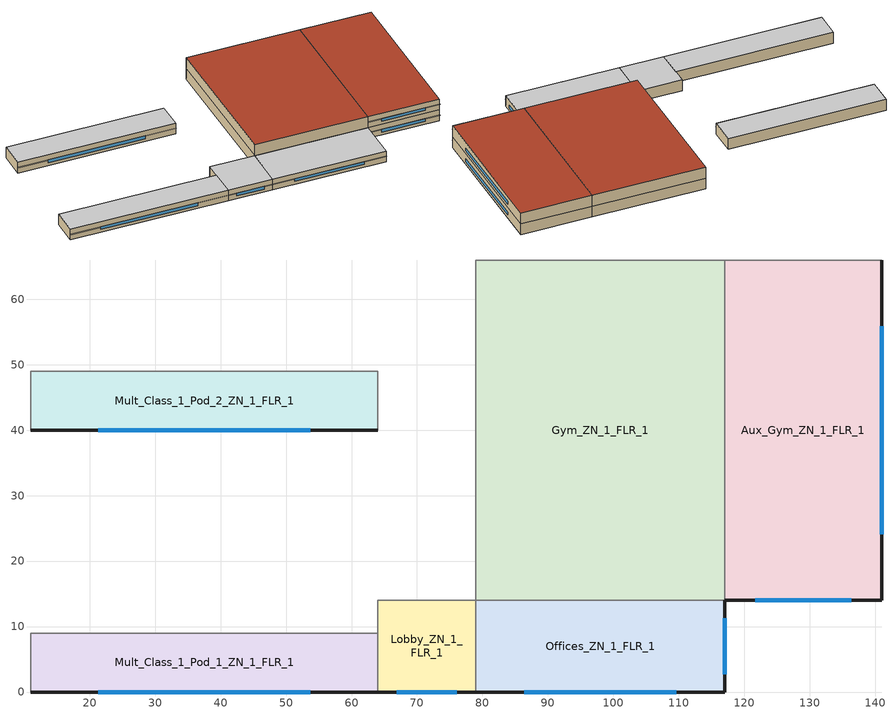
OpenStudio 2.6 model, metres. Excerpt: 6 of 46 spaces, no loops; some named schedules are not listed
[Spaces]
Gym_ZN_1_FLR_1
 floor ground: 117,66 117,14 79,14 79,66 z0
 wall to Aux_Gym_ZN_1_FLR_1: 117,14 117,66 z4:8; 117,14 117,66 z0:4
 wall to Main_Corridor_ZN_1_FLR_1: 79,66 79,14 z0:4
 wall to Offices_ZN_1_FLR_1: 79,14 117,14 z0:4
 wall to Offices_ZN_1_FLR_2: 79,14 117,14 z4:8
 wall to Mech_ZN_1_FLR_2: 117,66 79,66 z4:8
 wall to Mech_ZN_1_FLR_1: 117,66 79,66 z0:4
 wall to Main_Corridor_ZN_1_FLR_2: 79,66 79,14 z4:8
 roof outside (BTAP-Ext-Roof-Metal:U-0.156-:{ "cond"=>0.057}): 117,14 117,66 79,66 79,14 z8
Offices_ZN_1_FLR_1
 floor ground: 117,14 117,0 79,0 79,14 z0
 wall outside (BTAP-Ext-Wall-Mass:U-0.278-:{ "cond"=>0.06}): 79,0 117,0 117,14 z0:4
 wall to Lobby_ZN_1_FLR_1: 79,14 79,0 z0:4
 window (BTAP-Ext-DaylightDiffuser:U=0.190 SHGC=0.600-:{ "cond"=>0.7}): 86.38,0 109.62,0 z1.07:2.05; 117,2.73 117,11.27 z1.07:2.06
 ceiling to Offices_ZN_1_FLR_2: 117,0 117,14 79,14 79,0 z4
Aux_Gym_ZN_1_FLR_1
 floor ground: 141,66 141,14 117,14 117,66 z0
 wall outside (BTAP-Ext-Wall-Mass:U-0.278-:{ "cond"=>0.06}): 117,14 141,14 141,66 z0:4; 117,14 141,14 141,66 z4:8
 wall to LIBRARY_MEDIA_CENTER_ZN_1_FLR_2: 141,66 117,66 z4:8
 wall to Kitchen_ZN_1_FLR_1: 141,66 117,66 z0:4
 window (BTAP-Ext-DaylightDiffuser:U=0.190 SHGC=0.600-:{ "cond"=>0.7}): 121.67,14 136.33,14 / 141,24.09 141,55.91 z1.07:2.05; 121.67,14 136.33,14 / 141,24.09 141,55.91 z5.07:6.05
 roof outside (BTAP-Ext-Roof-Metal:U-0.156-:{ "cond"=>0.057}): 141,14 141,66 117,66 117,14 z8
Mult_Class_1_Pod_1_ZN_1_FLR_1
 floor ground: 64,9 64,0 11,0 11,9 z0
 wall outside (BTAP-Ext-Wall-Mass:U-0.278-:{ "cond"=>0.06}): 11,0 64,0 z0:4
 wall to Lobby_ZN_1_FLR_1: 64,0 64,9 z0:4
 wall to Corner_Class_1_Pod_1_ZN_1_FLR_1: 11,9 11,0 z0:4
 wall to Corridor_Pod_1_ZN_1_FLR_1: 64,9 11,9 z0:4
 window (BTAP-Ext-DaylightDiffuser:U=0.190 SHGC=0.600-:{ "cond"=>0.7}): 21.29,0 53.71,0 z1.07:2.05
 ceiling to Mult_Class_1_Pod_1_ZN_1_FLR_2: 64,0 64,9 11,9 11,0 z4
Lobby_ZN_1_FLR_1
 floor ground: 79,14 79,0 64,0 64,14 z0
 wall outside (BTAP-Ext-Wall-Mass:U-0.278-:{ "cond"=>0.06}): 64,0 79,0 z0:4
 wall to Corridor_Pod_1_ZN_1_FLR_1: 64,14 64,9 z0:4
 wall to Main_Corridor_ZN_1_FLR_1: 79,14 64,14 z0:4
 window (BTAP-Ext-DaylightDiffuser:U=0.190 SHGC=0.600-:{ "cond"=>0.7}): 66.92,0 76.08,0 z1.07:2.06
 ceiling to Lobby_ZN_1_FLR_2: 79,0 79,14 64,14 64,0 z4
Mult_Class_1_Pod_2_ZN_1_FLR_1
 floor ground: 64,49 64,40 11,40 11,49 z0
 wall outside (BTAP-Ext-Wall-Mass:U-0.278-:{ "cond"=>0.06}): 11,40 64,40 z0:4
 wall to Corner_Class_1_Pod_2_ZN_1_FLR_1: 11,49 11,40 z0:4
 wall to Main_Corridor_ZN_1_FLR_1: 64,40 64,49 z0:4
 wall to Corridor_Pod_2_ZN_1_FLR_1: 64,49 11,49 z0:4
 window (BTAP-Ext-DaylightDiffuser:U=0.190 SHGC=0.600-:{ "cond"=>0.7}): 21.29,40 53.71,40 z1.07:2.05
 ceiling to Mult_Class_1_Pod_2_ZN_1_FLR_2: 64,40 64,49 11,49 11,40 z4
shading: 78.97,0 64.03,0 64.03,-0.56 78.97,-0.56 z2.37; 140.97,14 117.03,14 117.03,13.44 140.97,13.44 z2.37; 63.97,40 11.03,40 11.03,39.44 63.97,39.44 z2.36; 116.97,0 79.03,0 79.03,-0.56 116.97,-0.56 z2.36; 63.97,0 11.03,0 11.03,-0.56 63.97,-0.56 z2.36; 140.97,14 117.03,14 117.03,13.44 140.97,13.44 z6.37
[Site]
Windsor Intl AP: Latitude {deg}=42.276; Longitude {deg}=-82.956; Time Zone {hr}=-5; Elevation {m}=189.6; Terrain=City
[Building]
SecondarySchool-CAN_ON_Windsor.Intl.AP.715380_CWEC2016.epw created: 2019-08-07 21:57:15 +0000: North Axis {deg}=0; Default Construction Set=BTAP-Mass at hdd = 3400.0; Standards Number of Stories=2; Standards Number of Above Ground Stories=2; Standards Building Type=NECB2017_SecondarySchool
[ClimateZones]
Climate Zone Institution Name 1=ASHRAE; Climate Zone Document Name 1=ANSI/ASHRAE Standard 169; Climate Zone Document Year 1=2006; Climate Zone Institution Name 2=CEC; Climate Zone Document Name 2=California Climate Zone Descriptions; Climate Zone Document Year 2=1995
[Site:WaterMainsTemperature]
Calculation Method=Correlation; Annual Average Outdoor Air Temperature {C}=10.5083; Maximum Difference In Monthly Average Outdoor Air Temperatures {deltaC}=24.6
[Site:GroundTemperature:BuildingSurface]
19.527, 19.502, 19.536, 19.598, 20.002, 21.64, 22.225, 22.375, 21.449, 20.121, 19.802, 19.633
[SizingPeriod:DesignDay] Barometric Pressure {Pa}=99068; Sky Clearness=0; Rain Indicator=0; Snow Indicator=0; Day of Month=21; Daylight Saving Time Indicator=0; Humidity Indicating Type=Wetbulb; Dry-Bulb Temperature Range Modifier Type=DefaultMultipliers
Name | Maximum Dry-Bulb Temperature {C} | Daily Dry-Bulb Temperature Range {deltaC} | Humidity Indicating Conditions at Maximum Dry-Bulb | Wind Speed {m/s} | Wind Direction {deg} | Month | Day Type | Solar Model Indicator | ASHRAE Taub | ASHRAE Taud
Windsor Intl AP Ann Htg 99.6% Condns DB | -15.5 | 0 | -15.5 | 5.1 | 240 | 1 | WinterDesignDay | ASHRAEClearSky
Windsor Intl AP Ann Clg .4% Condns DB=>MWB | 32 | 9.1 | 23.1 | 5.4 | 230 | 7 | SummerDesignDay | ASHRAETau | 0.438 | 2.254
[Material:NoMass] Roughness=Smooth; Thermal Absorptance=0.9; Solar Absorptance=0.7
Name | Thermal Resistance {m2-K/W} | Visible Absorptance
Typical Carpet Pad | 0.21648 | 0.8
Typical Insulation 1 | 5.20402 | 0.7
Typical Insulation 2 | 3.32618 | 0.7
Typical Insulation 3 | 6.41024 | 0.7
Typical Carpet Pad 2 | 1.25503 | 0.8
Typical Carpet Pad 3 | 2.57255 | 0.8
Typical Insulation 4 | 0.526298 | 0.7
Typical Insulation 5 | 0.526316 | 0.7
Typical Insulation 6 R-93.1 | 16.3957 | 0.7
Typical Insulation 6 R-99.97 | 17.6056 | 0.7
[Material]
Name | Roughness | Thickness {m} | Conductivity {W/m-K} | Density {kg/m3} | Specific Heat {J/kg-K} | Thermal Absorptance | Solar Absorptance | Visible Absorptance
100mm Normalweight concrete floor | MediumSmooth | 0.1016 | 2.31 | 2322 | 832
G01 13mm gypsum board | Smooth | 0.0127 | 0.16 | 800 | 1090 | 0.9 | 0.7 | 0.5
G05 25mm wood | MediumSmooth | 0.0254 | 0.15 | 608 | 1630 | 0.9 | 0.5 | 0.5
4 in. Normalweight Concrete Floor | MediumRough | 0.1016 | 2.31 | 2322 | 832 | 0.9 | 0.7 | 0.7
1IN Stucco; 1IN Stucco 1 | Smooth | 0.0253 | 0.6918 | 1858 | 837 | 0.9 | 0.7 | 0.92
8IN CONCRETE HW RefBldg; 8IN CONCRETE HW RefBldg 1 | Rough | 0.2032 | 1.311 | 2240 | 836.8 | 0.9 | 0.7 | 0.7
1/2IN Gypsum; 1/2IN Gypsum 1 | Smooth | 0.0127 | 0.16 | 784.9 | 830 | 0.9 | 0.4 | 0.4
Metal Roof Surface; F08 Metal surface; Metal Roof Surface 1 | Smooth | 0.0008 | 45.28 | 7824 | 500 | 0.9 | 0.7 | 0.7
6 in. Normalweight Concrete Floor | MediumRough | 0.1524 | 2.31 | 2322 | 832 | 0.9 | 0.7 | 0.7
[Construction]
BTAP-Int-Floor: 100mm Normalweight concrete floor, Typical Carpet Pad
BTAP-Int-Wall: G01 13mm gypsum board, G01 13mm gypsum board
BTAP-Int-Ceiling: Typical Carpet Pad, 100mm Normalweight concrete floor
BTAP-Ext-DaylightDiffuser: SimpleGlazing
BTAP-Int-Door: G05 25mm wood
BTAP-Ext-Floor-Mass:U-0.183: Typical Insulation 1, 4 in. Normalweight Concrete Floor, Typical Carpet Pad
BTAP-Ext-Wall-Mass:U-0.278: 1IN Stucco, 8IN CONCRETE HW RefBldg, Typical Insulation 2, 1/2IN Gypsum
BTAP-Ext-Roof-Metal:U-0.156: Metal Roof Surface, Typical Insulation 3
BTAP-Grnd-Floor-Mass:U-0.757: 6 in. Normalweight Concrete Floor, Typical Carpet Pad 2
BTAP-Grnd-Roof-Mass:U-0.379: 6 in. Normalweight Concrete Floor, Typical Carpet Pad 3
BTAP-Ext-Door:U-1.9000000000000001: F08 Metal surface, Typical Insulation 4
BTAP-Ext-OverHeadDoor:U-1.9000000000000001: Typical Insulation 5
BTAP-Ext-DaylightDiffuser:U=0.190 SHGC=0.600: SimpleGlazing:U=0.190 SHGC=0.600
BTAP-Ext-Wall-Mass:U-0.278-:{ "cond"=>0.06}: 1IN Stucco 1, 8IN CONCRETE HW RefBldg 1, Typical Insulation 6 R-93.1, 1/2IN Gypsum 1
BTAP-Ext-Roof-Metal:U-0.156-:{ "cond"=>0.057}: Metal Roof Surface 1, Typical Insulation 6 R-99.97
BTAP-Ext-DaylightDiffuser:U=0.190 SHGC=0.600-:{ "cond"=>0.7}: SimpleGlazing:U=0.190 SHGC=0.600 1 U-0.12
[DefaultConstructionSet]
BTAP-Mass at hdd = 3400.0: Default Exterior Surface Constructions=BTAP-Mass at hdd = 3400.0; Default Interior Surface Constructions=Default Surface Constructions 2; Default Ground Contact Surface Constructions=BTAP-Mass at hdd = 3400.0 1; Default Exterior SubSurface Constructions=BTAP-Mass at hdd = 3400.0; Default Interior SubSurface Constructions=Default Sub Surface Constructions 2; Interior Partition Construction=BTAP-Int-Door
[DefaultSurfaceConstructions]
Name | Floor Construction | Wall Construction | Roof Ceiling Construction
Default Surface Constructions 2 | BTAP-Int-Floor | BTAP-Int-Wall | BTAP-Int-Ceiling
BTAP-Mass at hdd = 3400.0 | BTAP-Ext-Floor-Mass:U-0.183 | BTAP-Ext-Wall-Mass:U-0.278 | BTAP-Ext-Roof-Metal:U-0.156
BTAP-Mass at hdd = 3400.0 1 | BTAP-Grnd-Floor-Mass:U-0.757 | BTAP-Grnd-Roof-Mass:U-0.379 | BTAP-Grnd-Roof-Mass:U-0.379
[DefaultSubSurfaceConstructions]
Name | Fixed Window Construction | Operable Window Construction | Door Construction | Glass Door Construction | Overhead Door Construction | Skylight Construction | Tubular Daylight Dome Construction | Tubular Daylight Diffuser Construction
Default Sub Surface Constructions 2 | BTAP-Ext-DaylightDiffuser | BTAP-Ext-DaylightDiffuser | BTAP-Int-Door
BTAP-Mass at hdd = 3400.0 | BTAP-Ext-DaylightDiffuser:U=0.190 SHGC=0.600 | BTAP-Ext-DaylightDiffuser:U=0.190 SHGC=0.600 | BTAP-Ext-Door:U-1.9000000000000001 | BTAP-Ext-DaylightDiffuser:U=0.190 SHGC=0.600 | BTAP-Ext-OverHeadDoor:U-1.9000000000000001 | BTAP-Ext-DaylightDiffuser:U=0.190 SHGC=0.600 | BTAP-Ext-DaylightDiffuser:U=0.190 SHGC=0.600 | BTAP-Ext-DaylightDiffuser:U=0.190 SHGC=0.600
[WindowMaterial:SimpleGlazingSystem] U-Factor {W/m2-K}=1; Solar Heat Gain Coefficient=0.6; Visible Transmittance=0.21
SimpleGlazing; SimpleGlazing:U=0.190 SHGC=0.600; SimpleGlazing:U=0.190 SHGC=0.600 1 U-0.12
[Space] Building Story=Building Story 1; Part of Total Floor Area=Yes
Name | Space Type | Thermal Zone
Gym_ZN_1_FLR_1 | Space Function Gymnasium/Fitness centre playing area | ALL_ST=Gymnasium/Fitness centre playing area_FL=Building Story 1_SCH=B
Offices_ZN_1_FLR_1 | Space Function Office enclosed <= 25 m2 | ALL_ST=Office enclosed <= 25 m2_FL=Building Story 1_SCH=A
Aux_Gym_ZN_1_FLR_1 | Space Function Gymnasium/Fitness centre playing area | ALL_ST=Gymnasium/Fitness centre playing area_FL=Building Story 1_SCH=B 1
Mult_Class_1_Pod_2_ZN_1_FLR_1; Mult_Class_1_Pod_1_ZN_1_FLR_1 | Space Function Classroom/Lecture hall/Training room other | ALL_ST=Classroom/Lecture hall/Training room other_FL=Building Story 1_SCH=D 2
Lobby_ZN_1_FLR_1 | Space Function Lobby - other | ALL_ST=Lobby - other_FL=Building Story 1_SCH=C
[BuildingStory]
Building Story 1: Nominal Z Coordinate {m}=0
[SpaceType] Standards Building Type=Space Function
Name | Default Schedule Set | Design Specification Outdoor Air Object | Standards Space Type
Space Function Gymnasium/Fitness centre playing area | Space Function Gymnasium/Fitness centre playing area Schedule Set | Space Function Gymnasium/Fitness centre playing area Ventilation | Gymnasium/Fitness centre playing area
Space Function Classroom/Lecture hall/Training room other | Space Function Classroom/Lecture hall/Training room other Schedule Set | Space Function Classroom/Lecture hall/Training room other Ventilation | Classroom/Lecture hall/Training room other
Space Function Lobby - other | Space Function Lobby - other Schedule Set | Space Function Lobby - other Ventilation | Lobby - other
Space Function Office enclosed <= 25 m2 | Space Function Office enclosed <= 25 m2 Schedule Set | Space Function Office enclosed <= 25 m2 Ventilation | Office enclosed <= 25 m2
[People:Definition] Number of People Calculation Method=People/Area; Fraction Radiant=0.3
Name | People per Space Floor Area {person/m2}
Space Function Classroom/Lecture hall/Training room other People Definition | 0.133382
Space Function Gymnasium/Fitness centre playing area People Definition | 0.200073
Space Function Lobby - other People Definition | 0.100036
Space Function Office enclosed <= 25 m2 People Definition | 0.0500182
[People] Work Efficiency Schedule=Work Efficiency Schedule; Clothing Insulation Schedule=Clothing Schedule; Air Velocity Schedule=Air Velocity Schedule; Multiplier=1
Name | People Definition | Space or SpaceType
Space Function Classroom/Lecture hall/Training room other People | Space Function Classroom/Lecture hall/Training room other People Definition | Space Function Classroom/Lecture hall/Training room other
Space Function Gymnasium/Fitness centre playing area People | Space Function Gymnasium/Fitness centre playing area People Definition | Space Function Gymnasium/Fitness centre playing area
Space Function Lobby - other People | Space Function Lobby - other People Definition | Space Function Lobby - other
Space Function Office enclosed <= 25 m2 People | Space Function Office enclosed <= 25 m2 People Definition | Space Function Office enclosed <= 25 m2
[Lights:Definition] Design Level Calculation Method=Watts/Area; Fraction Radiant=0.5; Fraction Visible=0.2
Name | Watts per Space Floor Area {W/m2}
Space Function Classroom/Lecture hall/Training room other Lights Definition-new - 85.0 percent reduction | 3.8
Space Function Gymnasium/Fitness centre playing area Lights Definition-new - 85.0 percent reduction | 4.6
Space Function Office enclosed <= 25 m2 Lights Definition-new - 85.0 percent reduction | 4
Space Function Lobby - other Lights Definition-new - 85.0 percent reduction | 4.5
[Lights] Fraction Replaceable=1
Name | Lights Definition | Space or SpaceType
Space Function Classroom/Lecture hall/Training room other Lights 85.0 percent reduction | Space Function Classroom/Lecture hall/Training room other Lights Definition-new - 85.0 percent reduction | Space Function Classroom/Lecture hall/Training room other
Space Function Gymnasium/Fitness centre playing area Lights 85.0 percent reduction | Space Function Gymnasium/Fitness centre playing area Lights Definition-new - 85.0 percent reduction | Space Function Gymnasium/Fitness centre playing area
Space Function Lobby - other Lights 85.0 percent reduction | Space Function Lobby - other Lights Definition-new - 85.0 percent reduction | Space Function Lobby - other
Space Function Office enclosed <= 25 m2 Lights 85.0 percent reduction | Space Function Office enclosed <= 25 m2 Lights Definition-new - 85.0 percent reduction | Space Function Office enclosed <= 25 m2
[ElectricEquipment:Definition] Design Level Calculation Method=Watts/Area; Fraction Radiant=0.5
Name | Watts per Space Floor Area {W/m2}
Space Function Classroom/Lecture hall/Training room other Elec Equip Definition - 50.0 percent reduction | 2.50091
Space Function Gymnasium/Fitness centre playing area Elec Equip Definition - 50.0 percent reduction | 0.750273
Space Function Office enclosed <= 25 m2 Elec Equip Definition - 50.0 percent reduction | 3.75136
Space Function Lobby - other Elec Equip Definition - 50.0 percent reduction | 0.500182
[ElectricEquipment]
Name | Electric Equipment Definition | Space or SpaceType
Space Function Classroom/Lecture hall/Training room other Elec Equip 50.0 percent reduction | Space Function Classroom/Lecture hall/Training room other Elec Equip Definition - 50.0 percent reduction | Space Function Classroom/Lecture hall/Training room other
Space Function Gymnasium/Fitness centre playing area Elec Equip 50.0 percent reduction | Space Function Gymnasium/Fitness centre playing area Elec Equip Definition - 50.0 percent reduction | Space Function Gymnasium/Fitness centre playing area
Space Function Lobby - other Elec Equip 50.0 percent reduction | Space Function Lobby - other Elec Equip Definition - 50.0 percent reduction | Space Function Lobby - other
Space Function Office enclosed <= 25 m2 Elec Equip 50.0 percent reduction | Space Function Office enclosed <= 25 m2 Elec Equip Definition - 50.0 percent reduction | Space Function Office enclosed <= 25 m2
[DesignSpecification:OutdoorAir] Outdoor Air Method=Sum; Outdoor Air Flow per Person {m3/s-person}=0; Outdoor Air Flow Rate {m3/s}=0; Outdoor Air Flow Air Changes per Hour {1/hr}=0
Name | Outdoor Air Flow per Floor Area {m3/s-m2}
Space Function Classroom/Lecture hall/Training room other Ventilation | 0.00278384
Space Function Gymnasium/Fitness centre playing area Ventilation | 0.001524
Space Function Lobby - other Ventilation | 0.0041148
Space Function Office enclosed <= 25 m2 Ventilation | 0.00042164
[DefaultScheduleSet] People Activity Level Schedule=NECB-Activity; Infiltration Schedule=Always On
Name | Number of People Schedule | Lighting Schedule | Electric Equipment Schedule
Space Function Classroom/Lecture hall/Training room other Schedule Set | NECB-D-Occupancy | NECB-D-Occupancy-NECB-D-Lighting-0.5-0.0-0.67-Light Ruleset | NECB-D-Electric-Equipment
Space Function Gymnasium/Fitness centre playing area Schedule Set | NECB-B-Occupancy | NECB-B-Occupancy-NECB-B-Lighting-0.0-0.0-0.67-Light Ruleset | NECB-B-Electric-Equipment
Space Function Lobby - other Schedule Set | NECB-C-Occupancy | NECB-C-Occupancy-NECB-C-Lighting-0.0-0.0-0.67-Light Ruleset | NECB-C-Electric-Equipment
Space Function Office enclosed <= 25 m2 Schedule Set | NECB-A-Occupancy | NECB-A-Occupancy-NECB-A-Lighting-0.3-0.1-0.67-Light Ruleset | NECB-A-Electric-Equipment
[ThermostatSetpoint:DualSetpoint]
Name | Heating Setpoint Temperature Schedule | Cooling Setpoint Temperature Schedule
Space Function Lobby - other Thermostat 5 | NECB-C-Thermostat Setpoint-Heating | NECB-C-Thermostat Setpoint-Cooling
Space Function Classroom/Lecture hall/Training room other Thermostat 54 | NECB-D-Thermostat Setpoint-Heating | NECB-D-Thermostat Setpoint-Cooling
Space Function Office enclosed <= 25 m2 Thermostat 5 | NECB-A-Thermostat Setpoint-Heating | NECB-A-Thermostat Setpoint-Cooling
Space Function Gymnasium/Fitness centre playing area Thermostat 5; Space Function Gymnasium/Fitness centre playing area Thermostat 6 | NECB-B-Thermostat Setpoint-Heating | NECB-B-Thermostat Setpoint-Cooling
[SpaceInfiltration:DesignFlowRate] Schedule=Always On Discrete; Design Flow Rate Calculation Method=Flow/ExteriorArea; Flow per Exterior Surface Area {m3/s-m2}=3.4544e-05; Constant Term Coefficient=0; Temperature Term Coefficient=0; Velocity Term Coefficient=0.224; Velocity Squared Term Coefficient=0
Name | Space or SpaceType
Aux_Gym_ZN_1_FLR_1 Infiltration | Aux_Gym_ZN_1_FLR_1
Gym_ZN_1_FLR_1 Infiltration | Gym_ZN_1_FLR_1
Lobby_ZN_1_FLR_1 Infiltration | Lobby_ZN_1_FLR_1
Mult_Class_1_Pod_1_ZN_1_FLR_1 Infiltration | Mult_Class_1_Pod_1_ZN_1_FLR_1
Mult_Class_1_Pod_2_ZN_1_FLR_1 Infiltration | Mult_Class_1_Pod_2_ZN_1_FLR_1
Offices_ZN_1_FLR_1 Infiltration | Offices_ZN_1_FLR_1
[ThermalZone] Use Ideal Air Loads=No
Name | Thermostat
ALL_ST=Lobby - other_FL=Building Story 1_SCH=C | Space Function Lobby - other Thermostat 5
ALL_ST=Classroom/Lecture hall/Training room other_FL=Building Story 1_SCH=D 2 | Space Function Classroom/Lecture hall/Training room other Thermostat 54
ALL_ST=Office enclosed <= 25 m2_FL=Building Story 1_SCH=A | Space Function Office enclosed <= 25 m2 Thermostat 5
ALL_ST=Gymnasium/Fitness centre playing area_FL=Building Story 1_SCH=B | Space Function Gymnasium/Fitness centre playing area Thermostat 5
ALL_ST=Gymnasium/Fitness centre playing area_FL=Building Story 1_SCH=B 1 | Space Function Gymnasium/Fitness centre playing area Thermostat 6
[HeatExchanger:AirToAir:SensibleAndLatent] Availability Schedule=Always On Discrete; Nominal Supply Air Flow Rate {m3/s}=autosize; Sensible Effectiveness at 100% Heating Air Flow=0.9; Latent Effectiveness at 100% Heating Air Flow=0.9; Sensible Effectiveness at 75% Heating Air Flow=0.9; Latent Effectiveness at 75% Heating Air Flow=0.9; Sensible Effectiveness at 100% Cooling Air Flow=0.9; Latent Effectiveness at 100% Cooling Air Flow=0.9; Sensible Effectiveness at 75% Cooling Air Flow=0.9; Latent Effectiveness at 75% Cooling Air Flow=0.9; Supply Air Outlet Temperature Control=Yes; Heat Exchanger Type=Rotary; Frost Control Type=ExhaustOnly; Threshold Temperature {C}=-23.3; Initial Defrost Time Fraction=0.167; Rate of Defrost Time Fraction Increase {1/K}=1.44; Economizer Lockout=Yes
Name | Nominal Electric Power {W}
Sys_3_PSZ ALL_ST=Classroom/Lecture hall/Training room other_FL=Building Story 2_SCH=D 2 ERV | 2908.29
Sys_3_PSZ ALL_ST=Classroom/Lecture hall/Training room other_FL=Building Story 2_SCH=D 3 ERV | 643.229
Sys_3_PSZ ALL_ST=Conference/Meeting/Multi-purpose room_FL=Building Story 1_SCH=C ERV | 755.069
Sys_3_PSZ ALL_ST=Food preparation area_FL=Building Story 1_SCH=B ERV | 262.571
Sys_3_PSZ ALL_ST=Gymnasium/Fitness centre playing area_FL=Building Story 1_SCH=B ERV | 2210.7
Sys_3_PSZ ALL_ST=Gymnasium/Fitness centre playing area_FL=Building Story 1_SCH=B 1 ERV | 1414.65
Sys_3_PSZ ALL_ST=Library reading area_FL=Building Story 2_SCH=C ERV | 570.492
Sys_3_PSZ ALL_ST=Lobby - other_FL=Building Story 1_SCH=C ERV; Sys_3_PSZ ALL_ST=Lobby - other_FL=Building Story 2_SCH=C ERV | 669.997
Sys_3_PSZ ALL_ST=Office enclosed <= 25 m2_FL=Building Story 1_SCH=A ERV; Sys_3_PSZ ALL_ST=Office enclosed <= 25 m2_FL=Building Story 2_SCH=A ERV | 210.944
Sys_4_PSZ_WET_ST=Washroom - other-sch-D_FL=Building Story 1_SCHD ERV | 141.851
Sys_4_PSZ_WILD_ST=Corridor/Transition area other-sch-D_FL=Building Story 2_SCH=D ERV | 1118.1
[SetpointManager:OutdoorAirPretreat] Minimum Setpoint Temperature {C}=-99; Maximum Setpoint Temperature {C}=99; Minimum Setpoint Humidity Ratio {kgWater/kgDryAir}=1e-05; Maximum Setpoint Humidity Ratio {kgWater/kgDryAir}=1
Setpoint Manager Outdoor Air Pretreat 1; Setpoint Manager Outdoor Air Pretreat 2; Setpoint Manager Outdoor Air Pretreat 3; Setpoint Manager Outdoor Air Pretreat 4; Setpoint Manager Outdoor Air Pretreat 5; Setpoint Manager Outdoor Air Pretreat 6; Setpoint Manager Outdoor Air Pretreat 7; Setpoint Manager Outdoor Air Pretreat 8; Setpoint Manager Outdoor Air Pretreat 9; Setpoint Manager Outdoor Air Pretreat 10; Setpoint Manager Outdoor Air Pretreat 11; Setpoint Manager Outdoor Air Pretreat 12; Setpoint Manager Outdoor Air Pretreat 13; Setpoint Manager Outdoor Air Pretreat 14; Setpoint Manager Outdoor Air Pretreat 15; Setpoint Manager Outdoor Air Pretreat 16; Setpoint Manager Outdoor Air Pretreat 17; Setpoint Manager Outdoor Air Pretreat 18; Setpoint Manager Outdoor Air Pretreat 19; Setpoint Manager Outdoor Air Pretreat 20
[AvailabilityManager:NightCycle] Control Type=CycleOnAny; Thermostat Tolerance {deltaC}=1; Cycling Run Time {s}=3600
Availability Manager Night Cycle 1; Availability Manager Night Cycle 2; Availability Manager Night Cycle 3; Availability Manager Night Cycle 4; Availability Manager Night Cycle 5; Availability Manager Night Cycle 6; Availability Manager Night Cycle 7; Availability Manager Night Cycle 8; Availability Manager Night Cycle 9; Availability Manager Night Cycle 10; Availability Manager Night Cycle 11; Availability Manager Night Cycle 12; Availability Manager Night Cycle 13; Availability Manager Night Cycle 14; Availability Manager Night Cycle 15; Availability Manager Night Cycle 16; Availability Manager Night Cycle 17; Availability Manager Night Cycle 18; Availability Manager Night Cycle 19; Availability Manager Night Cycle 20
[Schedule:Ruleset]
Name | Default Day Schedule
NECB-C-Thermostat Setpoint-Heating | NECB-C-Thermostat Setpoint-Heating Default
NECB-C-Thermostat Setpoint-Cooling | NECB-C-Thermostat Setpoint-Cooling Default
NECB-D-Thermostat Setpoint-Heating | NECB-D-Thermostat Setpoint-Heating Default
NECB-D-Thermostat Setpoint-Cooling | NECB-D-Thermostat Setpoint-Cooling Default
NECB-B-Thermostat Setpoint-Heating | NECB-B-Thermostat Setpoint-Heating Default
NECB-A-Thermostat Setpoint-Heating | NECB-A-Thermostat Setpoint-Heating Default
NECB-A-Thermostat Setpoint-Cooling | NECB-A-Thermostat Setpoint-Cooling Default
[Schedule:Constant]
Always On Discrete: Value=1
